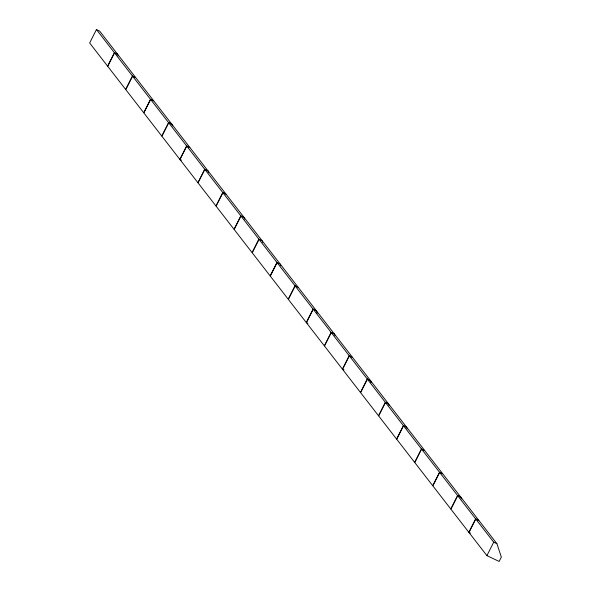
<?xml version="1.0" encoding="UTF-8"?>
<svg xmlns="http://www.w3.org/2000/svg" width="591" height="591" viewBox="0 0 591 591"><rect width="100%" height="100%" fill="white"/><g stroke="black" fill="none" stroke-linecap="round" stroke-linejoin="round"><path stroke-width="0.89" d="M96.451 29.55L89.655 43.003L107.599 66.155L114.395 52.702L96.451 29.55L99.65 31.072L117.587 54.224L118.148 55.901M114.514 52.858L107.717 66.31L125.661 89.463L132.458 76.01L114.514 52.858L117.712 54.379L135.649 77.532L132.458 76.01M132.576 76.165L125.78 89.618L143.724 112.778L150.52 99.318L132.576 76.165L135.775 77.687L153.712 100.839L150.52 99.318M150.639 99.473L143.842 112.925L161.786 136.085L168.583 122.625L150.639 99.473L153.837 100.995L171.774 124.147L168.583 122.625M168.701 122.78L186.645 145.933L189.837 147.454L171.9 124.302L168.701 122.78L161.904 136.24L179.849 159.393L181.481 160.168M179.849 159.393L186.645 145.933M186.763 146.088L179.967 159.548L197.911 182.7L204.708 169.248L186.763 146.088L189.962 147.61L207.899 170.762L204.708 169.248M204.826 169.395L198.029 182.855L215.974 206.008L222.77 192.555L204.826 169.395L208.025 170.917L225.961 194.07L222.77 192.555M222.888 192.71L216.092 206.163L234.036 229.315L240.833 215.863L222.888 192.71L226.087 194.225L244.024 217.377L244.704 219.209M258.895 239.17L252.098 252.623L234.154 229.471L240.951 216.018L258.895 239.17L262.212 240.84L280.149 264L280.71 265.669M276.957 262.478L270.161 275.931L252.217 252.778L259.013 239.325L276.957 262.478L280.274 264.147L298.211 287.307M295.02 285.785L288.223 299.238L270.279 276.086L277.076 262.633L295.02 285.785L298.337 287.462L316.274 310.615L313.082 309.093L295.138 285.941L288.342 299.393L306.286 322.546L307.918 323.321M306.286 322.546L313.082 309.093M313.2 309.248L306.404 322.701L324.348 345.853L331.145 332.401L313.2 309.248L316.399 310.77L334.336 333.922L331.145 332.401M331.263 332.556L349.207 355.708L352.399 357.23L334.462 334.078L331.263 332.556L324.466 346.008L342.411 369.161L344.043 369.936M342.411 369.161L349.207 355.708M349.325 355.863L342.529 369.316L360.473 392.468L367.27 379.016L349.325 355.863L352.524 357.385L370.461 380.538L371.022 382.214M367.388 379.171L360.591 392.623L378.536 415.776L385.332 402.323L367.388 379.171L370.587 380.693L388.523 403.845L389.085 405.522M385.45 402.478L378.654 415.931L396.598 439.091L403.394 425.631L385.45 402.478L388.649 404L406.586 427.153L407.147 428.83M403.513 425.786L396.716 439.239L414.66 462.398L421.457 448.938L403.513 425.786L406.711 427.308L424.648 450.46L421.457 448.938M421.575 449.094L414.779 462.554L432.723 485.706L439.519 472.246L421.575 449.094L424.774 450.615L442.711 473.768L439.519 472.246M439.638 472.401L432.841 485.861L450.785 509.014L457.582 495.561L439.638 472.401L442.836 473.923L460.773 497.075L457.582 495.561M457.7 495.709L475.644 518.868L478.836 520.383L460.899 497.23L457.7 495.709L450.903 509.169L468.848 532.321L470.48 533.097M468.848 532.321L475.644 518.868M475.762 519.024L468.966 532.476L486.91 555.629L499.151 561.45L501.345 557.099L496.898 543.69L478.961 520.538L475.762 519.024L493.707 542.176L496.898 543.69M486.91 555.629L493.707 542.176M114.395 52.702L117.587 54.224M240.833 215.863L244.149 217.532L262.086 240.692L262.648 242.362M367.27 379.016L370.461 380.538M385.332 402.323L388.523 403.845M403.394 425.631L406.586 427.153M460.899 497.23L461.453 498.907M370.587 380.693L371.141 382.37M334.462 334.078L335.016 335.754M316.399 310.77L317.227 313.282M208.025 170.917L208.579 172.594M171.9 124.302L172.454 125.979"/></g></svg>
